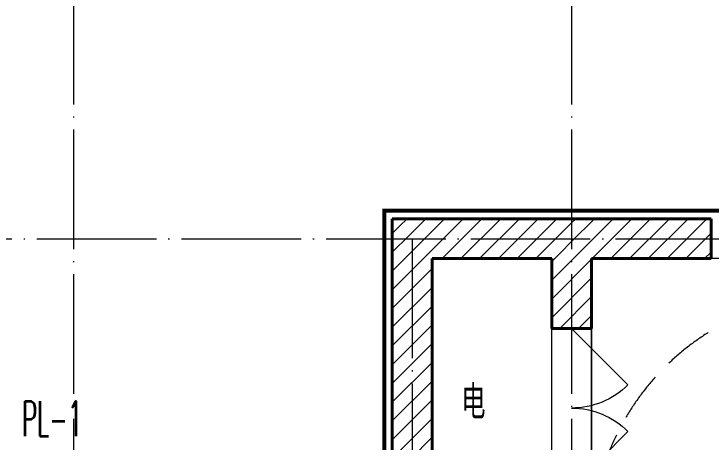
# Model space of a CAD drawing. Extents: x 27938 to 650306, y -92720 to 1524912.
# Drawn here: x 281618 to 285117, y 114835 to 116984 of the extents above; entities that cross this region are included whole.
import ezdxf

# ---------------------------------------------------------------- set-up
doc = ezdxf.new("R2010")
doc.units = 0
doc.header["$LTSCALE"] = 1000
doc.header["$MEASUREMENT"] = 0
doc.linetypes.add('DASH', pattern=[0.35, 0.25, -0.1])
doc.linetypes.add('DOTE', pattern=[2.42, 2, -0.2, 0.02, -0.2])
doc.layers.add('DIM_餐饮排水', color=3, linetype='Continuous')
doc.layers.add('PUB_TEXT', color=4, linetype='Continuous')
for name, color, linetype, lineweight in [('DOTE', 19, 'DOTE', 9), ('PUB_HATCH', 8, 'Continuous', 9), ('STAIR', 2, 'Continuous', 18), ('WALL', 9, 'Continuous', 40), ('WINDOW', 8, 'Continuous', 15)]:
    doc.layers.add(name, color=color, linetype=linetype, lineweight=lineweight)
doc.styles.add('_TWT_SERIAL', font='simplex.shx', dxfattribs={"width": 0.6, "oblique": 10, "height": 3, "bigfont": 'aadri.shx'})
doc.styles.get("Standard").update_dxf_attribs({"font": 'gbenor.shx', "bigfont": 'gbcbig.shx'})
pattern_1 = [(45, (0, 47.75), (-47.022601, 47.022601), [])]

# ---------------------------------------------------------------- blocks, each defined once
blk = doc.blocks.new('FGDGDRGSDGDG')
at = {"layer": 'DOTE', "linetype": 'DOTE', "ltscale": 0.3}
for p, q in [((499982.5, 529998.5), (499982.5, 523848.5)), ((502482.5, 529998.5), (502482.5, 522348.5)), ((488182.5, 527998.5), (546982.5, 527998.5)), ((501682.5, 527998.5), (501682.5, 526448.5))]:
    blk.add_line(p, q, dxfattribs=at)
blk = doc.blocks.new('$DorLib2D$00000116')
at = {"color": 0}
for p, q in [((-0.5, 0), (-0.1464, 0.3536)), ((0.5, 0), (0.1464, 0.3536))]:
    blk.add_line(p, q, dxfattribs=at)
for centre, start, end in [((-0.5, 0), 0, 45), ((0.5, 0), 135, 180)]:
    blk.add_arc(centre, 0.5, start, end, dxfattribs=at)

msp = doc.modelspace()

# ---------------------------------------------------------------- hatches: boundary and pattern name
at = {"layer": 'PUB_HATCH'}
h = msp.add_hatch(dxfattribs=at)
h.set_pattern_fill('普通砖', color=256, scale=50, style=0)
h.set_pattern_definition(pattern_1)
h.paths.add_polyline_path([(283516.6, 115955.9), (283716.6, 115755.9), (284316.6, 115755.9), (284416.6, 115822.5), (284416.6, 115955.9)])
h = msp.add_hatch(dxfattribs=at)
h.set_pattern_fill('普通砖', color=256, scale=50, style=0)
h.set_pattern_definition(pattern_1)
h.paths.add_polyline_path([(283716.6, 115755.9), (283516.6, 115955.9), (283516.6, 114405.9), (283616.6, 114339.2), (283716.6, 114405.9)])
h = msp.add_hatch(dxfattribs=at)
h.set_pattern_fill('普通砖', color=256, scale=50, style=0)
h.set_pattern_definition(pattern_1)
h.paths.add_polyline_path([(284516.6, 115755.9), (285116.6, 115755.9), (285116.6, 115955.9), (284416.6, 115955.9), (284416.6, 115822.5)])
h = msp.add_hatch(dxfattribs=at)
h.set_pattern_fill('普通砖', color=256, scale=50, style=0)
h.set_pattern_definition(pattern_1)
h.paths.add_polyline_path([(284316.6, 115755.9), (284316.6, 115405.9), (284516.6, 115405.9), (284516.6, 115755.9), (284416.6, 115822.5)])

# ---------------------------------------------------------------- linework, layer by layer
at = {"color": 8, "linetype": 'DASH', "ltscale": 0.8, "const_width": 20}
msp.add_lwpolyline([(299516.8, 113145.9), (297856.9, 113145.9), (297856.9, 114145.9), (294576.8, 114145.9), (294576.8, 113145.9), (293056.8, 113145.9), (293056.6, 114145.9), (289856.9, 114145.9), (289856.9, 114445.9), (288156.8, 114445.9), (288156.8, 115995.9), (283476.8, 115995.9), (283476.8, 114445.9), (281776.7, 114445.9), (281776.7, 114145.9), (278576.8, 114145.8)], dxfattribs=at)
at = {"layer": 'STAIR', "color": 8}
for p, q in [((287116.6, 115755.9), (284516.6, 115755.9)), ((284516.6, 115755.9), (284516.6, 114325.9))]:
    msp.add_line(p, q, dxfattribs=at)
at = {"layer": 'STAIR', "color": 8, "linetype": 'DASH'}
msp.add_lwpolyline([(284516.6, 114325.9, -0.414214), (285766.6, 115575.9), (285866.6, 115575.9, -0.414214), (287116.6, 114325.9)], format="xyb", dxfattribs=at)
at = {"layer": 'WALL', "color": 8}
for p, q in [((283516.6, 115955.9), (284416.6, 115955.9)), ((283516.6, 115955.9), (283516.6, 114405.9)), ((285116.6, 115955.9), (284416.6, 115955.9)), ((285116.6, 115755.9), (285116.6, 115955.9)), ((283716.6, 115755.9), (284316.6, 115755.9)), ((283716.6, 115755.9), (283716.6, 114405.9)), ((284316.6, 115755.9), (284316.6, 115405.9)), ((284516.6, 115755.9), (285116.6, 115755.9)), ((284516.6, 115405.9), (284516.6, 115755.9)), ((284316.6, 115405.9), (284516.6, 115405.9))]:
    msp.add_line(p, q, dxfattribs=at)
at = {"layer": 'WINDOW', "color": 8}
for p, q in [((284316.6, 114605.9), (284316.6, 115405.9)), ((284516.6, 114605.9), (284516.6, 115405.9))]:
    msp.add_line(p, q, dxfattribs=at)

# ---------------------------------------------------------------- block references
msp.add_blockref('FGDGDRGSDGDG', (-218065.9, -412142.6))
at = {"layer": 'WINDOW', "color": 8, "xscale": 800, "yscale": -800, "zscale": 800, "rotation": 90.00000000186763}
msp.add_blockref('$DorLib2D$00000116', (284416.6, 115005.9), dxfattribs=at)

# ---------------------------------------------------------------- texts
at = {"layer": 'DIM_餐饮排水', "color": 7, "style": '_TWT_SERIAL', "width": 0.48}
msp.add_text('PL-1', height=175, dxfattribs=at).set_placement((281657.7, 114865.1))
at = {"layer": 'PUB_TEXT', "color": 8}
msp.add_text('电', height=168.8, dxfattribs=at).set_placement((283862.8, 114950.6))

doc.saveas('drawing.dxf')
